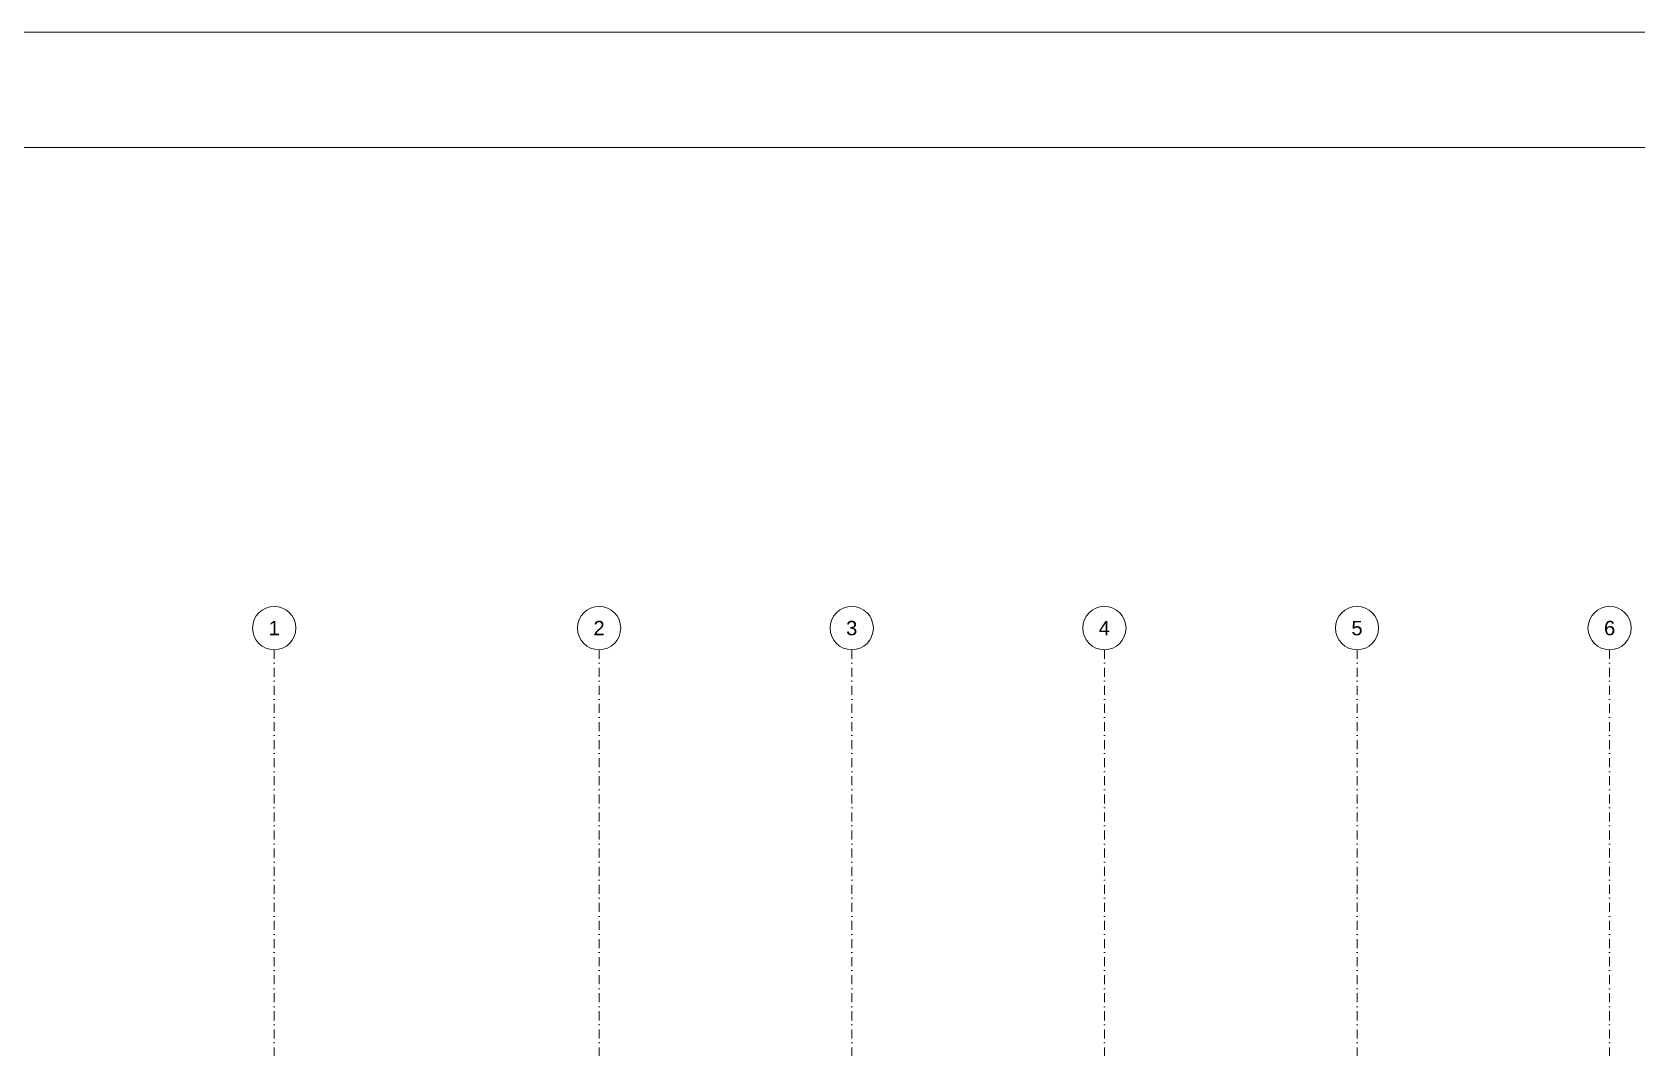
# Model space of a CAD drawing. Header units: metres. Extents: x -13316 to 152404, y -3899 to 30226.
# Drawn here: x 55649 to 60096, y 10107 to 12921 of the extents above; entities that cross this region are included whole.
import ezdxf
from ezdxf.enums import TextEntityAlignment as Align

# ---------------------------------------------------------------- set-up
doc = ezdxf.new("R2010")
doc.units = ezdxf.units.M
doc.header["$LTSCALE"] = 100
doc.header["$MEASUREMENT"] = 0
doc.linetypes.add('DASHDOT2', pattern=[0.5, 0.25, -0.125, 0, -0.125])
doc.layers.get('0').update_dxf_attribs({"color": 9, "lineweight": 9})
for name, color, linetype, lineweight in [('21', 9, 'Continuous', 9), ('24', 9, 'DASHDOT2', 9), ('40A', 9, 'Continuous', 9)]:
    doc.layers.add(name, color=color, linetype=linetype, lineweight=lineweight)
doc.styles.add('Arial', font='arial.ttf', dxfattribs={"height": 2.5})

# ---------------------------------------------------------------- blocks, each defined once
blk = doc.blocks.new('0_aks')
at = {"linetype": 'Continuous'}
blk.add_circle((0, 0), 3, dxfattribs=at)
at = {"style": 'Arial'}
blk.add_attdef('AKS', text='', height=2, dxfattribs=at).set_placement((0, 0), align=Align.MIDDLE_CENTER)
blk = doc.blocks.new('p-akslar_yeni')
at = {"layer": '24'}
for points in [[(6415, 2315.1), (6415, 55)], [(7315, 2315.1), (7315, 55)], [(8015, 2315.1), (8015, 55)], [(8715, 2315.1), (8715, 55)], [(9415, 2315.1), (9415, 55)], [(10115, 2315.1), (10115, 55)]]:
    blk.add_lwpolyline(points, dxfattribs=at)
at = {"layer": '21', "xscale": 20, "yscale": 20, "zscale": 20}
for p, values in [((6415, 2375.1), {'AKS': '1'}), ((7315, 2375.1), {'AKS': '2'}), ((8015, 2375.1), {'AKS': '3'}), ((8715, 2375.1), {'AKS': '4'}), ((9415, 2375.1), {'AKS': '5'}), ((10115, 2375.1), {'AKS': '6'})]:
    blk.add_blockref('0_aks', p, dxfattribs=at).add_auto_attribs(values)

msp = doc.modelspace()

# ---------------------------------------------------------------- linework, layer by layer
at = {"layer": '40A'}
for points in [[(74479.28, -3898.56), (46479.28, -3898.56), (46479.28, 12921.44), (74479.28, 12921.44)], [(46799.28, 12601.44), (72319.52, 12601.44), (72319.52, -3578.56), (46799.28, -3578.56)]]:
    msp.add_lwpolyline(points, close=True, dxfattribs=at)

# ---------------------------------------------------------------- block references
at = {"layer": '24'}
msp.add_blockref('p-akslar_yeni', (49905, 8895), dxfattribs=at)

doc.saveas('drawing.dxf')
